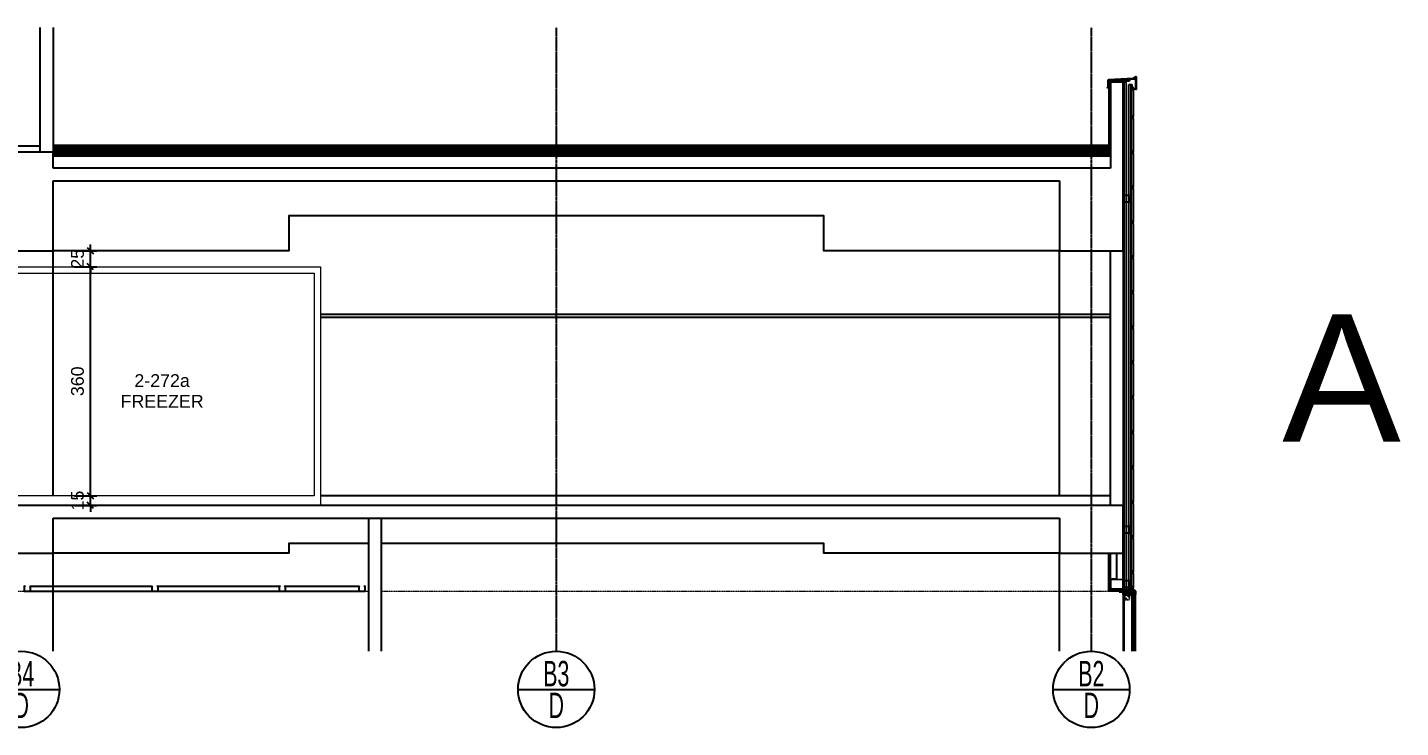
# Model space of a CAD drawing. Header units: centimetres. Extents: x -678439 to 55805, y -426864 to 17948.
# Drawn here: x 53650 to 55805, y 15134 to 16234 of the extents above; entities that cross this region are included whole.
import ezdxf
from ezdxf.enums import TextEntityAlignment as Align

# ---------------------------------------------------------------- set-up
doc = ezdxf.new("R2010")
doc.units = ezdxf.units.CM
doc.header["$LTSCALE"] = 0.01
doc.header["$MEASUREMENT"] = 0
doc.header["$PDMODE"] = 3
for name, pattern in [('$0$CENTER', [50.8, 31.75, -6.35, 6.35, -6.35]), ('HIDDEN', [9.525, 6.35, -3.175]), ('HIDDEN2', [0.1875, 0.125, -0.0625]), ('K5LT_AXLED', [19.5, 15, -1.5, 1.5, -1.5])]:
    doc.linetypes.add(name, pattern=pattern)
doc.layers.get('0').update_dxf_attribs({"lineweight": 0})
doc.layers.get('DefPoints').update_dxf_attribs({"color": 200})
for name, color, linetype in [('$0$V-0_Axis', 8, '$0$CENTER'), ('150714_akslar$0$V-0_Text_Axis_10', 132, 'Continuous'), ('150714_akslar$0$V_DUVAR', 3, 'Continuous'), ('ALCIPAN', 45, 'Continuous'), ('ALUMINYUM', 144, 'Continuous'), ('AR-02', 152, 'Continuous'), ('AR-Water Isolation', 1, 'HIDDEN2'), ('CAM', 1, 'Continuous'), ('GOR2', 152, 'Continuous'), ('IZ1', 9, 'HIDDEN2'), ('METAL', 122, 'Continuous'), ('SIVA', 151, 'Continuous'), ('TASYUNU', 30, 'Continuous'), ('V-0_Elevation_015', 103, 'Continuous'), ('V-0_Text_Tr', 7, 'Continuous'), ('V-2_Column', 160, 'Continuous'), ('V-2_Wall', 4, 'Continuous'), ('V-4_Floor_Cladding', 53, 'Continuous')]:
    doc.layers.add(name, color=color, linetype=linetype)
for name, color, linetype, lineweight in [('AG-Insulation_Heat_Rockwool', 95, 'BATTING', 13), ('AG-Wall-Cold Room Panel', 1, 'Continuous', 18), ('AI-040', 2, 'Continuous', 20), ('AI-040 @ 250', 2, 'Continuous', 20), ('AR-ALUM', 122, 'Continuous', 40), ('AR-HIDDEN', 9, 'HIDDEN', 18), ('kaplama', 30, 'Continuous', 40), ('LIBERTA200', 213, 'Continuous', 18), ('M_2_Steel_Structure', 201, 'Continuous', 20), ('Y-GORUNUS COK INCE', 9, 'Continuous', 5), ('Y-GORUNUS_INCE', 9, 'Continuous', 13)]:
    doc.layers.add(name, color=color, linetype=linetype, lineweight=lineweight)
doc.styles.add('150714_akslar$0$VIVA_200', font='arial.ttf', dxfattribs={"width": 0.6, "height": 40})
doc.styles.add('Arial', font='arial.ttf')
doc.styles.add('VIVA_100', font='arial.ttf', dxfattribs={"height": 20})
doc.linetypes.add('BATTING', pattern='A,0.0001,-0.1,[134,ltypeshp.shx,S=0.1,R=0,X=-0.1,Y=0],-0.2,[134,ltypeshp.shx,S=0.1,R=180,X=0.1,Y=0],-0.1', length=0.4001)
doc.dimstyles.new('VIVA_100', dxfattribs={"dimscale": 10, "dimtxt": 25, "dimasz": 1, "dimexe": 1, "dimexo": 1, "dimgap": 1, "dimtad": 1, "dimdec": 0, "dimzin": 3, "dimdsep": 46, "dimtxsty": 'VIVA_100', "dimblk": 'OBLIQUE', "dimcen": 0, "dimdle": 1, "dimclrd": 256, "dimclre": 256, "dimclrt": 256, "dimadec": 1, "dimazin": 0, "dimtfac": 0.75, "dimtdec": 0, "dimtix": 1, "dimtmove": 2, "dimatfit": 2, "dimldrblk": 'DOT', "dimfxlon": 1, "dimfrac": 1, "dimtolj": 1, "dimtzin": 0, "dimlwd": -1, "dimlwe": -1, "dimarcsym": 0})

# ---------------------------------------------------------------- blocks, each defined once
blk = doc.blocks.new('VIDA1')
for p, q in [((-7, 3), (-7, 4)), ((7, 4), (-7, 4)), ((-7, 0), (-7, 3)), ((7, 3), (-7, 3)), ((-2, 0), (-7, 0)), ((-6, 4), (-6, 4)), ((6, 4), (-6, 4)), ((-3, 8), (-5, 7)), ((-5, 4), (-5, 7)), ((-2, 7), (-3, 8)), ((3, 8), (-3, 8)), ((-2, 7), (-2, 8)), ((-2, 7), (-2, 4)), ((-2, -1), (-2, 3)), ((-2, -2), (-2, 3)), ((-1, -1), (-1, 3)), ((0, -1), (0, 3)), ((0, -1), (0, 3)), ((1, -1), (1, 3)), ((2, 7), (2, 8)), ((2, 7), (3, 8)), ((2, 7), (2, 4)), ((2, -1), (2, 3)), ((2, -2), (2, 3)), ((7, 0), (2, 0)), ((3, 8), (5, 7)), ((5, 4), (5, 7)), ((6, 4), (6, 4)), ((7, 3), (7, 4)), ((7, 0), (7, 3)), ((3, -1), (-3, -3)), ((2, -2), (-3, -3)), ((-3, -3), (-2, -2)), ((3, -3), (-3, -5)), ((2, -4), (-3, -5)), ((-3, -5), (-2, -4)), ((3, -5), (-3, -7)), ((2, -6), (-3, -7)), ((-3, -7), (-2, -6)), ((3, -7), (-3, -9)), ((2, -8), (-3, -9)), ((-3, -9), (-2, -8)), ((3, -9), (-3, -11)), ((2, -10), (-3, -11)), ((-3, -11), (-2, -10)), ((-2, -2), (3, -1)), ((-2, -4), (3, -3)), ((-2, -4), (-2, -3)), ((-2, -6), (3, -5)), ((-2, -6), (-2, -5)), ((-2, -8), (3, -7)), ((-2, -8), (-2, -7)), ((-2, -10), (3, -9)), ((-2, -10), (-2, -9)), ((-2, -15), (-2, -12)), ((0, -16), (-2, -15)), ((-1, -12), (0, -12)), ((0, -16), (-1, -12)), ((2, -15), (0, -12)), ((0, -16), (2, -15)), ((3, -1), (2, -2)), ((2, -3), (2, -2)), ((3, -3), (2, -4)), ((2, -6), (2, -4)), ((3, -5), (2, -6)), ((2, -8), (2, -6)), ((3, -7), (2, -8)), ((2, -10), (2, -8)), ((3, -9), (2, -10)), ((2, -15), (2, -10))]:
    blk.add_line(p, q)
blk = doc.blocks.new('4.8YSB')
at = {"color": 9}
for p, q in [((-1109, -322), (-1106, -322)), ((-1109, -322), (-1109, -323)), ((-1102, -276), (-1107, -277)), ((-1107, -277), (-1103, -276)), ((-1107, -277), (-1106, -277)), ((-1107, -279), (-1103, -278)), ((-1102, -278), (-1107, -279)), ((-1107, -279), (-1106, -279)), ((-1102, -280), (-1107, -281)), ((-1107, -281), (-1103, -280)), ((-1107, -281), (-1106, -281)), ((-1102, -282), (-1107, -283)), ((-1107, -283), (-1103, -282)), ((-1107, -283), (-1106, -283)), ((-1102, -284), (-1107, -285)), ((-1107, -285), (-1103, -284)), ((-1107, -285), (-1103, -284)), ((-1102, -284), (-1107, -285)), ((-1107, -285), (-1106, -285)), ((-1107, -285), (-1106, -285)), ((-1102, -286), (-1107, -287)), ((-1107, -287), (-1103, -286)), ((-1102, -286), (-1107, -287)), ((-1107, -287), (-1103, -286)), ((-1107, -287), (-1106, -287)), ((-1107, -287), (-1106, -287)), ((-1107, -289), (-1103, -288)), ((-1102, -288), (-1107, -289)), ((-1107, -289), (-1106, -289)), ((-1102, -290), (-1107, -291)), ((-1107, -291), (-1103, -290)), ((-1107, -291), (-1106, -291)), ((-1102, -292), (-1107, -293)), ((-1107, -293), (-1103, -292)), ((-1107, -293), (-1106, -293)), ((-1102, -294), (-1107, -295)), ((-1107, -295), (-1103, -294)), ((-1107, -295), (-1106, -295)), ((-1107, -297), (-1103, -296)), ((-1102, -296), (-1107, -297)), ((-1107, -297), (-1106, -297)), ((-1102, -298), (-1107, -299)), ((-1107, -299), (-1103, -298)), ((-1107, -299), (-1106, -299)), ((-1102, -300), (-1107, -301)), ((-1107, -301), (-1103, -300)), ((-1107, -301), (-1106, -301)), ((-1102, -302), (-1107, -303)), ((-1107, -303), (-1103, -302)), ((-1107, -303), (-1106, -303)), ((-1107, -305), (-1103, -304)), ((-1102, -304), (-1107, -305)), ((-1107, -305), (-1106, -305)), ((-1102, -306), (-1107, -307)), ((-1107, -307), (-1103, -306)), ((-1107, -307), (-1106, -307)), ((-1102, -308), (-1107, -309)), ((-1107, -309), (-1103, -308)), ((-1107, -309), (-1106, -309)), ((-1102, -310), (-1107, -311)), ((-1107, -311), (-1103, -310)), ((-1107, -311), (-1106, -311)), ((-1107, -313), (-1103, -312)), ((-1102, -312), (-1107, -313)), ((-1107, -313), (-1106, -313)), ((-1102, -314), (-1107, -315)), ((-1107, -315), (-1103, -314)), ((-1107, -315), (-1106, -315)), ((-1102, -316), (-1107, -317)), ((-1107, -317), (-1103, -316)), ((-1107, -317), (-1106, -317)), ((-1105, -325), (-1107, -325)), ((-1106, -275), (-1104, -274)), ((-1103, -274), (-1106, -275)), ((-1106, -275), (-1105, -275)), ((-1106, -277), (-1105, -275)), ((-1106, -279), (-1106, -277)), ((-1106, -281), (-1106, -279)), ((-1106, -283), (-1106, -281)), ((-1106, -285), (-1106, -283)), ((-1106, -285), (-1106, -283)), ((-1106, -287), (-1106, -285)), ((-1106, -287), (-1106, -285)), ((-1106, -289), (-1106, -287)), ((-1106, -291), (-1106, -289)), ((-1106, -293), (-1106, -291)), ((-1106, -295), (-1106, -293)), ((-1106, -297), (-1106, -295)), ((-1106, -299), (-1106, -297)), ((-1106, -301), (-1106, -299)), ((-1106, -303), (-1106, -301)), ((-1106, -305), (-1106, -303)), ((-1106, -307), (-1106, -305)), ((-1106, -309), (-1106, -307)), ((-1106, -309), (-1102, -308)), ((-1106, -311), (-1106, -309)), ((-1106, -311), (-1102, -310)), ((-1106, -313), (-1106, -311)), ((-1106, -313), (-1102, -312)), ((-1106, -315), (-1106, -313)), ((-1106, -315), (-1102, -314)), ((-1106, -315), (-1106, -317)), ((-1106, -317), (-1102, -316)), ((-1106, -317), (-1106, -320)), ((-1106, -321), (-1106, -320)), ((-1102, -322), (-1106, -322)), ((-1105, -274), (-1104, -273)), ((-1105, -275), (-1103, -274)), ((-1105, -325), (-1105, -323)), ((-1104, -323), (-1105, -323)), ((-1104, -273), (-1104, -274)), ((-1103, -274), (-1104, -274)), ((-1104, -325), (-1104, -323)), ((-1101, -325), (-1104, -325)), ((-1103, -274), (-1103, -276)), ((-1103, -278), (-1103, -276)), ((-1102, -276), (-1103, -276)), ((-1102, -278), (-1103, -278)), ((-1103, -280), (-1103, -278)), ((-1103, -282), (-1103, -280)), ((-1102, -280), (-1103, -280)), ((-1103, -284), (-1103, -282)), ((-1102, -282), (-1103, -282)), ((-1103, -286), (-1103, -284)), ((-1102, -284), (-1103, -284)), ((-1102, -284), (-1103, -284)), ((-1103, -286), (-1103, -284)), ((-1103, -288), (-1103, -286)), ((-1102, -286), (-1103, -286)), ((-1102, -286), (-1103, -286)), ((-1103, -288), (-1103, -286)), ((-1102, -288), (-1103, -288)), ((-1103, -290), (-1103, -288)), ((-1102, -290), (-1103, -290)), ((-1103, -292), (-1103, -290)), ((-1103, -294), (-1103, -292)), ((-1102, -292), (-1103, -292)), ((-1103, -296), (-1103, -294)), ((-1102, -294), (-1103, -294)), ((-1102, -296), (-1103, -296)), ((-1103, -298), (-1103, -296)), ((-1102, -298), (-1103, -298)), ((-1103, -300), (-1103, -298)), ((-1103, -302), (-1103, -300)), ((-1102, -300), (-1103, -300)), ((-1103, -304), (-1103, -302)), ((-1102, -302), (-1103, -302)), ((-1102, -304), (-1103, -304)), ((-1103, -306), (-1103, -304)), ((-1102, -306), (-1103, -306)), ((-1103, -308), (-1103, -306)), ((-1103, -310), (-1103, -308)), ((-1102, -308), (-1103, -308)), ((-1103, -312), (-1103, -310)), ((-1102, -310), (-1103, -310)), ((-1102, -312), (-1103, -312)), ((-1103, -314), (-1103, -312)), ((-1102, -314), (-1103, -314)), ((-1103, -316), (-1103, -314)), ((-1103, -321), (-1103, -316)), ((-1102, -316), (-1103, -316)), ((-1102, -322), (-1099, -322)), ((-1099, -322), (-1100, -323))]:
    blk.add_line(p, q, dxfattribs=at)
for points in [[(-1106, -277), (-1102, -276)], [(-1106, -279), (-1102, -278)], [(-1106, -281), (-1102, -280)], [(-1106, -283), (-1102, -282)], [(-1106, -285), (-1102, -284)], [(-1106, -285), (-1102, -284)], [(-1106, -287), (-1102, -286)], [(-1106, -287), (-1102, -286)], [(-1106, -289), (-1102, -288)], [(-1106, -291), (-1102, -290)], [(-1106, -293), (-1102, -292)], [(-1106, -295), (-1102, -294)], [(-1106, -297), (-1102, -296)], [(-1106, -299), (-1102, -298)], [(-1106, -301), (-1102, -300)], [(-1106, -303), (-1102, -302)], [(-1106, -305), (-1102, -304)], [(-1106, -307), (-1102, -306)]]:
    blk.add_lwpolyline(points, dxfattribs=at)
for centre, radius, start, end in [((-1107, -323), 1.6, 185, 270), ((-1106, -321), 0.5, 270, 0), ((-1102, -321), 0.5, 180, 270), ((-1101, -323), 1.6, 270, 355)]:
    blk.add_arc(centre, radius, start, end, dxfattribs=at)
blk = doc.blocks.new('150714_akslar$0$V_AKS ETIKET')
at = {"layer": '150714_akslar$0$V-0_Text_Axis_10', "ltscale": 50}
blk.add_line((-60, 60), (60, 60), dxfattribs=at)
blk.add_circle((0, 60), 60, dxfattribs=at)
at = {"layer": '150714_akslar$0$V-0_Text_Axis_10', "style": '150714_akslar$0$VIVA_200', "width": 0.6}
for tag, p in [('AKS', (0, 52.8)), ('BLOK', (0, 2.9))]:
    blk.add_attdef(tag, text='', height=40, dxfattribs=at).set_placement(p, align=Align.BOTTOM_CENTER)
blk = doc.blocks.new('*U93')
at = {"style": 'Arial'}
for tag, p in [('NO', (1.68, 0.8)), ('MAHAL', (1.68, -1.8)), ('ALAN', (1.68, -4.4))]:
    blk.add_attdef(tag, text='', height=1.6, dxfattribs=at).set_placement(p, align=Align.MIDDLE_CENTER)
blk = doc.blocks.new('_OBLIQUE')
at = {"color": 0, "linetype": 'ByBlock'}
blk.add_line((-0.5, -0.5), (0.5, 0.5), dxfattribs=at)
blk = doc.blocks.new('*D325')
at = {"layer": 'DefPoints', "color": 0, "transparency": 16777216}
for p in [(53640, 15483.5), (53690, 15498.5), (53748.7, 15498.5)]:
    blk.add_point(p, dxfattribs=at)
at = {"layer": 'V-0_Text_Tr', "transparency": 16777216}
for p, q in [((53748.7, 15498.5), (53748.7, 15508.5)), ((53723.7, 15498.5), (53758.7, 15498.5)), ((53723.7, 15483.5), (53758.7, 15483.5)), ((53748.7, 15483.5), (53748.7, 15498.5)), ((53748.7, 15483.5), (53748.7, 15473.5))]:
    blk.add_line(p, q, dxfattribs=at)
at = {"layer": 'V-0_Text_Tr', "transparency": 16777216, "xscale": 10, "yscale": 10, "zscale": 10}
for p, rotation in [((53748.7, 15498.5), 270), ((53748.7, 15483.5), 90)]:
    blk.add_blockref('_OBLIQUE', p, dxfattribs=dict(at, rotation=rotation))
at = {"layer": 'V-0_Text_Tr', "transparency": 16777216, "insert": (53728.4, 15491), "char_height": 20, "attachment_point": 5, "rotation": 90, "style": 'VIVA_100'}
blk.add_mtext('\\A1;15 ', dxfattribs=at)
blk = doc.blocks.new('_DOT')
blk.add_line((-0.5, 0), (-1, 0))
at = {"const_width": 0.5}
blk.add_lwpolyline([(-0.25, 0, 1), (0.25, 0, 1)], format="xyb", close=True, dxfattribs=at)
blk = doc.blocks.new('*D326')
at = {"layer": 'DefPoints', "color": 0, "transparency": 16777216}
for p in [(53690, 15858.5), (53748.7, 15858.5), (53690, 15498.5)]:
    blk.add_point(p, dxfattribs=at)
at = {"layer": 'V-0_Text_Tr', "transparency": 16777216}
for p, q in [((53748.7, 15488.5), (53748.7, 15868.5)), ((53723.7, 15858.5), (53758.7, 15858.5)), ((53723.7, 15498.5), (53758.7, 15498.5))]:
    blk.add_line(p, q, dxfattribs=at)
at = {"layer": 'V-0_Text_Tr', "transparency": 16777216, "xscale": 10, "yscale": 10, "zscale": 10}
for p, rotation in [((53748.7, 15858.5), 90), ((53748.7, 15498.5), 270)]:
    blk.add_blockref('_OBLIQUE', p, dxfattribs=dict(at, rotation=rotation))
at = {"layer": 'V-0_Text_Tr', "transparency": 16777216, "insert": (53728.4, 15678.5), "char_height": 20, "attachment_point": 5, "rotation": 90, "style": 'VIVA_100'}
blk.add_mtext('\\A1;360 ', dxfattribs=at)
blk = doc.blocks.new('*D327')
at = {"layer": 'DefPoints', "color": 0, "transparency": 16777216}
for p in [(53690, 15883.5), (53748.7, 15883.5), (53690, 15858.5)]:
    blk.add_point(p, dxfattribs=at)
at = {"layer": 'V-0_Text_Tr', "transparency": 16777216}
for p, q in [((53748.7, 15883.5), (53748.7, 15893.5)), ((53723.7, 15883.5), (53758.7, 15883.5)), ((53748.7, 15858.5), (53748.7, 15883.5)), ((53723.7, 15858.5), (53758.7, 15858.5)), ((53748.7, 15858.5), (53748.7, 15848.5))]:
    blk.add_line(p, q, dxfattribs=at)
at = {"layer": 'V-0_Text_Tr', "transparency": 16777216, "xscale": 10, "yscale": 10, "zscale": 10}
for p, rotation in [((53748.7, 15883.5), 270), ((53748.7, 15858.5), 90)]:
    blk.add_blockref('_OBLIQUE', p, dxfattribs=dict(at, rotation=rotation))
at = {"layer": 'V-0_Text_Tr', "transparency": 16777216, "insert": (53728.4, 15871), "char_height": 20, "attachment_point": 5, "rotation": 90, "style": 'VIVA_100'}
blk.add_mtext('\\A1;25 ', dxfattribs=at)

msp = doc.modelspace()

# ---------------------------------------------------------------- linework, layer by layer
at = {"layer": '$0$V-0_Axis'}
for p, q in [((54480, 16234.5), (54480, 15254.3)), ((55320, 16234.5), (55320, 15254.3))]:
    msp.add_line(p, q, dxfattribs=at)
at = {"layer": 'AG-Insulation_Heat_Rockwool', "linetype": 'Continuous', "ltscale": 2.5}
msp.add_line((55348, 16043.5), (55348, 16150.5), dxfattribs=at)
at = {"layer": 'AG-Insulation_Heat_Rockwool', "ltscale": 0.25}
for p, q in [((55349, 16043.5), (55349, 16150.5)), ((55349, 16149.5), (55375, 16149.5)), ((55370, 15349.8), (55387.5, 15349.8))]:
    msp.add_line(p, q, dxfattribs=at)
at = {"layer": 'AG-Insulation_Heat_Rockwool', "linetype": 'Continuous', "ltscale": 0.6}
for p, q in [((55370, 16148.5), (55375, 16148.5)), ((55375, 16148.5), (55375, 16150.5)), ((55375, 15348.5), (55375, 16148.5))]:
    msp.add_line(p, q, dxfattribs=at)
at = {"layer": 'AG-Insulation_Heat_Rockwool', "ltscale": 0.6}
msp.add_line((55372.5, 15352), (55372.5, 16148.5), dxfattribs=at)
for points in [[(53690, 16041), (55350, 16041)], [(53690, 16036), (55347.5, 16036)]]:
    msp.add_lwpolyline(points, dxfattribs=at)
at = {"layer": 'AG-Wall-Cold Room Panel', "ltscale": 1000}
for points in [[(53590, 15858.5), (54110, 15858.5), (54110, 15483.5)], [(53590, 15848.5), (54100, 15848.5), (54100, 15498.5), (53590, 15498.5)]]:
    msp.add_lwpolyline(points, dxfattribs=at)
at = {"layer": 'ALCIPAN'}
for p, q in [((55347.5, 15348.5), (55347.5, 15408.5)), ((55348.7, 15349.8), (55348.7, 15408.5)), ((55350, 15352), (55350, 15408.5)), ((55370, 15348.5), (55347.5, 15348.5)), ((55370, 15349.8), (55348.7, 15349.8)), ((55370, 15351), (55370, 15348.5))]:
    msp.add_line(p, q, dxfattribs=at)
at = {"layer": 'ALUMINYUM'}
msp.add_lwpolyline([(55345.2, 16139.4), (55345, 16139.6), (55346.7, 16141.4, 0.198912), (55346.7, 16141.5), (55346.7, 16151.9, -0.39897), (55347.1, 16152.3), (55385.6, 16154.5, 0.111104), (55385.6, 16154.5), (55389.9, 16157, -0.567831), (55390.5, 16156.6, 0), (55390.5, 16137.4, -0.414214), (55390.1, 16137), (55385, 16138.7), (55385, 16140.5), (55385.3, 16140.5), (55385.3, 16138.9), (55390.1, 16137.3, 0.414214), (55390.2, 16137.4, 0), (55390.2, 16156.6, 0.264111), (55390.2, 16156.7, 0.264111), (55390.1, 16156.7), (55385.7, 16154.2, -0.111104), (55385.6, 16154.2), (55347.1, 16152, 0.40273), (55347, 16151.9), (55347, 16141.5, -0.198912), (55346.9, 16141.2), (55345.2, 16139.4)], format="xyb", dxfattribs=at)
at = {"layer": 'AR-02'}
for p, q in [((53654.8, 15356.5), (53844.8, 15356.5)), ((53654.8, 15348.5), (53844.8, 15348.5)), ((53854.8, 15356.5), (54044.8, 15356.5)), ((53854.8, 15348.5), (54044.8, 15348.5)), ((54054.8, 15356.5), (54169.8, 15356.5)), ((54054.8, 15348.5), (54169.8, 15348.5))]:
    msp.add_line(p, q, dxfattribs=at)
at = {"layer": 'AR-ALUM'}
for points in [[(55363.5, 15348.2), (55363.5, 15348.5), (55370.9, 15348.5), (55370.9, 15343.5), (55370.6, 15343.5), (55370.6, 15348.2)], [(55383.8, 15348.5), (55386.4, 15348.5), (55386.4, 15346.8), (55383.8, 15346.8)], [(55380.8, 15348.3), (55380.8, 15343.7), (55371.4, 15343.7), (55371.4, 15348.3)], [(55384, 15348.3), (55386.2, 15348.3), (55386.2, 15347), (55384, 15347)], [(55385.9, 15345.7), (55385.9, 15346.3), (55385.3, 15346.3), (55385.3, 15345.7)]]:
    msp.add_lwpolyline(points, close=True, dxfattribs=at)
for points in [[(55382.3, 15347.6), (55382.4, 15347.5, -0.280185), (55382.4, 15347.5), (55382.4, 15347.4, -0.414214), (55382.4, 15347.3), (55381.9, 15347.3, -0.414214), (55381.7, 15347.5), (55381.7, 15347.7), (55381.7, 15347.7, -0.414214), (55381.6, 15347.7), (55381.6, 15348, -0.414214), (55381.7, 15348.1), (55381.7, 15348.1), (55381.7, 15348.3), (55381.1, 15348.3, 0.414214), (55380.9, 15348.2), (55380.9, 15346.5), (55382.6, 15346.5), (55382.6, 15346.6), (55382.7, 15346.6, -0.414898), (55382.7, 15346.5), (55382.7, 15346.5), (55384.5, 15346.5), (55384.6, 15346.4), (55384.6, 15346.3, -0.401727), (55384.5, 15346.2), (55384.5, 15346.2), (55384.5, 15346.2), (55384.4, 15346.2), (55384.4, 15346.2), (55384.4, 15346.2), (55384.3, 15346.2), (55384.2, 15346.2), (55384.2, 15346.2), (55384.2, 15346.2), (55384.1, 15346.2), (55384.1, 15346.2), (55384, 15346.2), (55384, 15346.2), (55383.9, 15346.2), (55383.9, 15346.2), (55383.8, 15346.2), (55383.8, 15346.2), (55383.8, 15346.2), (55383.7, 15346.2), (55383.7, 15346.2), (55383.6, 15346.2), (55383.5, 15346.2), (55383.5, 15346.2), (55383.5, 15346.2), (55383.4, 15346.2), (55383.4, 15346.2), (55383.3, 15346.2), (55383.3, 15346.2), (55383.2, 15346.2), (55383.2, 15346.2), (55383.1, 15346.2), (55383.1, 15346.2), (55383.1, 15346.2), (55383, 15346.2), (55382.9, 15346.2), (55382.9, 15346.2), (55382.9, 15346.2), (55382.7, 15346, 0.414204), (55382.7, 15346), (55382.9, 15345.8), (55383, 15345.8), (55383, 15345.8), (55383, 15345.8), (55383.1, 15345.8), (55383.2, 15345.8), (55383.2, 15345.8), (55383.3, 15345.8), (55383.3, 15345.8), (55383.3, 15345.8), (55383.4, 15345.8), (55383.4, 15345.8), (55383.5, 15345.8), (55383.6, 15345.8), (55383.6, 15345.8), (55383.6, 15345.8), (55383.7, 15345.8), (55383.7, 15345.8), (55383.8, 15345.8), (55383.8, 15345.8), (55383.9, 15345.8), (55383.9, 15345.8), (55384, 15345.8), (55384, 15345.8), (55384, 15345.8), (55384.1, 15345.8), (55384.1, 15345.8), (55384.2, 15345.8), (55384.3, 15345.8), (55384.3, 15345.8), (55384.3, 15345.8), (55384.4, 15345.8), (55384.4, 15345.8), (55384.5, 15345.8), (55384.5, 15345.8), (55384.6, 15345.8), (55384.6, 15345.8, -0.259555), (55384.6, 15345.7), (55384.6, 15345.6), (55384.5, 15345.5), (55382.7, 15345.5), (55382.7, 15345.5, -0.414214), (55382.7, 15345.4), (55382.6, 15345.4), (55382.6, 15345.5), (55380.9, 15345.5), (55380.9, 15343.9, 0.414214), (55381.1, 15343.7), (55381.7, 15343.7), (55381.7, 15343.9), (55381.7, 15343.9, -0.414214), (55381.6, 15344), (55381.6, 15344.3, -0.414214), (55381.7, 15344.3), (55381.7, 15344.3), (55381.7, 15344.5, -0.414214), (55381.9, 15344.7), (55382.4, 15344.7, -0.414214), (55382.4, 15344.6), (55382.4, 15344.5, -0.280185), (55382.4, 15344.5), (55382.3, 15344.4), (55382.3, 15344.4), (55382.3, 15344.5), (55382, 15344.5, 0.414214), (55381.9, 15344.5), (55381.9, 15344.2), (55381.9, 15344.1), (55381.9, 15344.1), (55381.9, 15343.8, 0.414214), (55382, 15343.7), (55382.3, 15343.7), (55382.3, 15343.8), (55382.3, 15343.8), (55382.4, 15343.8, -0.280185), (55382.4, 15343.7), (55382.4, 15343.6, -0.414214), (55382.4, 15343.5), (55371, 15343.5, -0.414214), (55371, 15343.6), (55371, 15348.5, -0.400911), (55371, 15348.5), (55382.4, 15348.5, -0.414214), (55382.4, 15348.5), (55382.4, 15348.3, -0.280185), (55382.4, 15348.2), (55382.3, 15348.2), (55382.3, 15348.2), (55382.3, 15348.3), (55382, 15348.3, 0.414214), (55381.9, 15348.3), (55381.9, 15347.9), (55381.9, 15347.9), (55381.9, 15347.8), (55381.9, 15347.5, 0.414214), (55382, 15347.5), (55382.3, 15347.5), (55382.3, 15347.6)], [(55388.4, 15346), (55388.4, 15348.4, 0.415475), (55388.4, 15348.4), (55387.6, 15348.4), (55387.5, 15348.3, -0.734294), (55387.2, 15348.4, 0.180054), (55387.2, 15348.5), (55387, 15348.5, -1.029401), (55387, 15348.6), (55388.4, 15348.6, -0.414214), (55388.6, 15348.4), (55388.6, 15343.6, -0.414214), (55388.4, 15343.5), (55387, 15343.5, -1.029594), (55387, 15343.5), (55387.2, 15343.5, 0.18004), (55387.2, 15343.6, -0.734976), (55387.5, 15343.7), (55387.6, 15343.6), (55388.4, 15343.6, 0.415536), (55388.4, 15343.6)], [(55382.5, 15346, 0.414204), (55382.5, 15346), (55382.7, 15345.8, -0.668177), (55382.6, 15345.7), (55380.9, 15345.7), (55380.9, 15346.3), (55382.6, 15346.3, -0.668169), (55382.7, 15346.2)], [(55386.5, 15346.2), (55386.5, 15346.2), (55386.6, 15346.2, 0.280182), (55386.6, 15346.3), (55386.6, 15346.5, 0.414214), (55386.6, 15346.5), (55385.6, 15346.5, -0.198912), (55385.5, 15346.6), (55385.4, 15346.6, 0.198912), (55385.3, 15346.7), (55384.3, 15346.7, 0.414214), (55384.2, 15346.7), (55384.2, 15346.6, 0.414214), (55384.3, 15346.5), (55385.1, 15346.5, -0.414156), (55385.1, 15346.5), (55385.1, 15346.1, -0.414272), (55385.1, 15346.1), (55385, 15346.1, -0.414214), (55385, 15346.1), (55385, 15346.1, -0.244698), (55385, 15346.1), (55385.1, 15346.2, 0.414214), (55385.1, 15346.2), (55385.1, 15346.3), (55384.9, 15346.2, 0.244698), (55384.9, 15346.1), (55384.9, 15346.1, -0.414214), (55384.9, 15346.1), (55384.8, 15346.1, -0.414214), (55384.8, 15346.1), (55384.8, 15346.1, -0.244698), (55384.8, 15346.1), (55384.9, 15346.2, 0.414214), (55384.9, 15346.2), (55384.8, 15346.3), (55384.7, 15346.2, 0.244698), (55384.7, 15346.1), (55384.7, 15346.1, -0.414214), (55384.7, 15346.1), (55384.5, 15346.1, -0.414214), (55384.5, 15346.1), (55384.5, 15346.1, -0.244698), (55384.5, 15346.1), (55384.6, 15346.2, 0.414214), (55384.6, 15346.2), (55384.6, 15346.3), (55384.5, 15346.2, 0.244698), (55384.5, 15346.1), (55384.5, 15346.1, -0.414214), (55384.4, 15346.1), (55384.3, 15346.1, -0.414214), (55384.3, 15346.1), (55384.3, 15346.1, -0.244698), (55384.3, 15346.1), (55384.4, 15346.2, 0.414214), (55384.4, 15346.2), (55384.4, 15346.3), (55384.3, 15346.2, 0.244698), (55384.3, 15346.1), (55384.3, 15346.1, -0.414214), (55384.2, 15346.1), (55384.1, 15346.1, -0.414214), (55384.1, 15346.1), (55384.1, 15346.1, -0.244698), (55384.1, 15346.1), (55384.2, 15346.2, 0.414214), (55384.2, 15346.2), (55384.2, 15346.3), (55384, 15346.1, 0), (55384, 15346.1, 0.244698), (55383.9, 15346), (55383.9, 15346, 0.244698), (55384, 15345.9), (55384.2, 15345.7), (55384.2, 15345.8, 0.414214), (55384.2, 15345.8), (55384.1, 15345.9, -0.244698), (55384.1, 15345.9), (55384.1, 15345.9, -0.414214), (55384.1, 15345.9), (55384.2, 15345.9, -0.414214), (55384.3, 15345.9), (55384.3, 15345.9, 0.244698), (55384.3, 15345.8), (55384.4, 15345.7), (55384.4, 15345.8, 0.414214), (55384.4, 15345.8), (55384.3, 15345.9, -0.244698), (55384.3, 15345.9), (55384.3, 15345.9, -0.414214), (55384.3, 15345.9), (55384.4, 15345.9, -0.414214), (55384.5, 15345.9), (55384.5, 15345.9, 0.244698), (55384.5, 15345.8), (55384.6, 15345.7), (55384.6, 15345.8, 0.414214), (55384.6, 15345.8), (55384.5, 15345.9, -0.244698), (55384.5, 15345.9), (55384.5, 15345.9, -0.414214), (55384.5, 15345.9), (55384.7, 15345.9, -0.414214), (55384.7, 15345.9), (55384.7, 15345.9, 0.244698), (55384.7, 15345.8), (55384.8, 15345.7), (55384.9, 15345.8, 0.414214), (55384.9, 15345.8), (55384.8, 15345.9, -0.244698), (55384.8, 15345.9), (55384.8, 15345.9, -0.414214), (55384.8, 15345.9), (55384.9, 15345.9, -0.414214), (55384.9, 15345.9), (55384.9, 15345.9, 0.244698), (55384.9, 15345.8), (55385.1, 15345.7), (55385.1, 15345.8, 0.414214), (55385.1, 15345.8), (55385, 15345.9, -0.244698), (55385, 15345.9), (55385, 15345.9, -0.414214), (55385, 15345.9), (55385.1, 15345.9, -0.414214), (55385.1, 15345.9), (55385.1, 15345.5, -0.414214), (55385.1, 15345.5), (55384.3, 15345.5, 0.414214), (55384.2, 15345.4), (55384.2, 15345.4, 0.414214), (55384.3, 15345.3), (55385.3, 15345.3, 0.198912), (55385.4, 15345.4), (55385.5, 15345.4, -0.198912), (55385.6, 15345.5), (55386.6, 15345.5, 0.414214), (55386.6, 15345.6), (55386.6, 15345.7, 0.280182), (55386.6, 15345.8), (55386.5, 15345.8), (55386.5, 15345.8), (55386.5, 15345.7), (55386.2, 15345.7, -0.414214), (55386.1, 15345.8), (55386.1, 15346), (55386.1, 15346), (55386.1, 15346.1), (55386.1, 15346.3, -0.414214), (55386.2, 15346.3), (55386.5, 15346.3)]]:
    msp.add_lwpolyline(points, format="xyb", close=True, dxfattribs=at)
at = {"layer": 'AR-ALUM', "color": 9}
for points in [[(55383.7, 15347.5, -0.433199), (55383.4, 15347.2), (55382.6, 15347.3, 0.414214), (55382.5, 15347.2), (55382.5, 15347.2, -0.414214), (55382.5, 15347.2), (55382.5, 15347.2, -0.414214), (55382.4, 15347.2), (55382.4, 15347.5, 0.414214), (55382.3, 15347.6), (55382.2, 15347.6), (55382.2, 15347.5), (55382.2, 15347.5, -0.384615), (55382.2, 15348.3), (55382.2, 15348.3), (55382.2, 15348.2), (55382.3, 15348.2, 0.414214), (55382.4, 15348.3), (55382.4, 15348.5), (55383.6, 15348.5, -0.213288), (55383.7, 15348.3, 0.005109)], [(55383.4, 15348.4), (55383.4, 15348.3), (55383.4, 15348.3), (55383.3, 15347.5), (55383.3, 15347.5), (55383.3, 15347.4), (55383.4, 15347.3, 0.436697), (55383.6, 15347.5, -0.010178), (55383.6, 15348.3, 0.26621), (55383.6, 15348.4), (55383.5, 15348.4, 0.414214)], [(55386.6, 15347.4), (55386.7, 15347.3), (55386.7, 15347.2), (55386.6, 15347.3, 0.834458), (55386.6, 15347.2), (55386.7, 15347.2), (55386.7, 15347.1), (55386.6, 15347.1, 0.834458), (55386.6, 15347.1), (55386.7, 15347), (55386.7, 15346.9), (55386.7, 15346.9, 0.363249), (55386.6, 15346.9), (55386.6, 15346.3, -0.414214), (55386.5, 15346.2), (55386.5, 15346.2), (55386.5, 15346.3), (55386.4, 15346.3, 0.543452), (55386.4, 15345.7), (55386.5, 15345.7), (55386.5, 15345.8), (55386.5, 15345.8, -0.414214), (55386.6, 15345.7), (55386.6, 15345.1, 0.363249), (55386.7, 15345.1), (55386.7, 15345.1), (55386.7, 15345), (55386.6, 15344.9, 0.834458), (55386.6, 15344.9), (55386.7, 15344.9), (55386.7, 15344.8), (55386.6, 15344.8, 0.834458), (55386.6, 15344.7), (55386.7, 15344.8), (55386.7, 15344.7), (55386.6, 15344.6, 0.834458), (55386.6, 15344.6), (55386.7, 15344.6), (55386.7, 15344.5), (55386.6, 15344.5, 0.834458), (55386.6, 15344.4), (55386.7, 15344.5), (55386.7, 15344.4), (55386.6, 15344.3, 0.834458), (55386.6, 15344.3), (55386.7, 15344.3), (55386.7, 15344.2), (55386.6, 15344.2, 0.834458), (55386.6, 15344.1), (55386.7, 15344.2), (55386.7, 15344.1), (55386.6, 15344, 0.834458), (55386.6, 15344), (55386.7, 15344), (55386.7, 15343.9), (55386.6, 15343.9, 0.834458), (55386.6, 15343.8), (55386.7, 15343.9), (55386.7, 15343.8), (55386.6, 15343.7, 0.834458), (55386.6, 15343.7), (55386.7, 15343.7), (55386.7, 15343.6), (55386.6, 15343.6, 0.833224), (55386.6, 15343.5), (55386.6, 15343.5, -0.121295), (55386.7, 15343.6, -0.083975), (55386.6, 15343.3, 0.853065), (55386.6, 15343.3, -0.075674), (55386.9, 15343.5, 0.344474), (55386.9, 15343.6), (55386.9, 15345.8, 0.253164), (55386.9, 15345.9, -0.541002), (55386.9, 15346.1, 0.253164), (55386.9, 15346.2), (55386.9, 15348.4, 0.344474), (55386.9, 15348.5, -0.075525), (55386.6, 15348.7, 0.853065), (55386.6, 15348.7, -0.085692), (55386.7, 15348.5, -0.114183), (55386.6, 15348.5), (55386.6, 15348.5, 0.833224), (55386.6, 15348.4), (55386.7, 15348.4), (55386.7, 15348.3), (55386.6, 15348.3, 0.834458), (55386.6, 15348.3), (55386.7, 15348.2), (55386.7, 15348.1), (55386.6, 15348.2, 0.834458), (55386.6, 15348.1), (55386.7, 15348.1), (55386.7, 15348), (55386.6, 15348, 0.834458), (55386.6, 15348), (55386.7, 15347.9), (55386.7, 15347.8), (55386.6, 15347.9, 0.834458), (55386.6, 15347.8), (55386.7, 15347.8), (55386.7, 15347.7), (55386.6, 15347.7, 0.834458), (55386.6, 15347.7), (55386.7, 15347.6), (55386.7, 15347.5), (55386.6, 15347.6, 0.834458), (55386.6, 15347.5), (55386.7, 15347.5), (55386.7, 15347.4), (55386.6, 15347.4, 0.834458)], [(55383.7, 15344.5, 0.433199), (55383.4, 15344.8), (55382.6, 15344.7, -0.414214), (55382.5, 15344.8), (55382.5, 15344.8, 0.414214), (55382.5, 15344.8), (55382.5, 15344.8, 0.414214), (55382.4, 15344.8), (55382.4, 15344.5, -0.414214), (55382.3, 15344.4), (55382.2, 15344.4), (55382.2, 15344.5), (55382.2, 15344.5, 0.384615), (55382.2, 15343.7), (55382.2, 15343.7), (55382.2, 15343.8), (55382.3, 15343.8, -0.414214), (55382.4, 15343.7), (55382.4, 15343.5), (55383.6, 15343.5, 0.213288), (55383.7, 15343.7, -0.005109)], [(55382.1, 15347.7, -0.142901), (55382.1, 15348), (55382.4, 15348, -0.414214), (55382.4, 15348), (55382.4, 15347.8, -0.414214), (55382.4, 15347.7)], [(55382.1, 15344.3, 0.142901), (55382.1, 15344), (55382.4, 15344, 0.414214), (55382.4, 15344), (55382.4, 15344.2, 0.414214), (55382.4, 15344.3)], [(55383.1, 15347.6, -0.425894), (55383, 15347.5), (55382.8, 15347.6, -0.3686), (55382.7, 15347.6), (55382.7, 15348.1, -0.375315), (55382.8, 15348.2), (55383.1, 15348.2, -0.490444), (55383.1, 15348.1)], [(55383.1, 15344.4, 0.425894), (55383, 15344.5), (55382.8, 15344.4, 0.3686), (55382.7, 15344.4), (55382.7, 15343.9, 0.375315), (55382.8, 15343.9), (55383.1, 15343.8, 0.490444), (55383.1, 15343.9)], [(55383.4, 15343.7), (55383.4, 15343.7), (55383.4, 15343.7), (55383.3, 15344.5), (55383.3, 15344.5), (55383.3, 15344.6), (55383.4, 15344.7, -0.436697), (55383.6, 15344.5, 0.010178), (55383.6, 15343.7, -0.26621), (55383.6, 15343.6), (55383.5, 15343.6, -0.414214)]]:
    msp.add_lwpolyline(points, format="xyb", close=True, dxfattribs=at)
at = {"layer": 'AR-HIDDEN', "color": 1, "linetype": 'K5LT_AXLED', "transparency": 33554687}
for p, q in [((52465, 15348.5), (54185, 15348.5)), ((54205, 15348.5), (55350, 15348.5))]:
    msp.add_line(p, q, dxfattribs=at)
at = {"layer": 'AR-Water Isolation', "ltscale": 4, "const_width": 0.3}
msp.add_lwpolyline([(53690, 16033.7), (55344.9, 16033.7), (55349.8, 16038.6), (55349.8, 16148.7), (55370, 16148.7)], dxfattribs=at)
at = {"layer": 'AR-Water Isolation', "linetype": 'Continuous', "ltscale": 2.5}
msp.add_lwpolyline([(53690, 16033.8), (55344.9, 16033.8), (55349.7, 16038.6), (55349.7, 16148.8), (55370, 16148.8)], dxfattribs=at)
at = {"layer": 'CAM'}
for p, q in [((55383.7, 15344.8), (55383.7, 15254.3)), ((55384.3, 15344.8), (55383.7, 15344.8)), ((55383.9, 15344.8), (55383.9, 15254.3)), ((55384.1, 15344.8), (55384.1, 15254.3)), ((55384.3, 15344.8), (55384.3, 15254.3)), ((55386, 15344.8), (55386, 15254.3)), ((55386.6, 15344.8), (55386, 15344.8)), ((55386.2, 15344.8), (55386.2, 15254.3)), ((55386.4, 15344.8), (55386.4, 15254.3)), ((55386.6, 15344.8), (55386.6, 15254.3))]:
    msp.add_line(p, q, dxfattribs=at)
for points in [[(55384.3, 15343.5), (55386, 15343.5), (55386, 15344.1), (55385.8, 15344.3), (55384.5, 15344.3), (55384.3, 15344.1)], [(55384.4, 15343.6), (55384.4, 15344.1), (55384.6, 15344.2), (55385.8, 15344.2), (55386, 15344.1), (55386, 15343.6)]]:
    msp.add_lwpolyline(points, close=True, dxfattribs=at)
msp.add_arc((55385.2, 15348.7), 4.02, 257.7895, 282.2105, dxfattribs=at)
at = {"layer": 'GOR2'}
for p, q in [((55379, 15352.6, 0), (55379, 16145, 0)), ((55379, 16145, 0), (55384, 16145, 0)), ((55382.5, 15352.6, 0), (55382.5, 16145, 0)), ((55384, 16140.8, 0), (55384, 16145, 0)), ((55360, 15367), (55360, 15408.5)), ((55370, 15367), (55370, 15408.5)), ((55372, 15348.5), (55372, 15351)), ((55379, 15352.6, 0), (55384, 15352.6, 0)), ((55379, 15352.6, 0), (55384, 15352.6, 0)), ((55380, 15348.5), (55380, 15351)), ((55370, 15348.2), (55370, 15254.3)), ((55371, 15343.6), (55371, 15254.3)), ((55387, 15343.5), (55387, 15254.3)), ((55387, 15343.4), (55388.6, 15343.4)), ((55388.6, 15343.6), (55388.6, 15254.3))]:
    msp.add_line(p, q, dxfattribs=at)
at = {"layer": 'GOR2', "elevation": 0}
for points in [[(55382.5, 15970.5), (55370, 15970.5), (55370, 15960.5), (55382.5, 15960.5)], [(55382.5, 15450.5), (55370, 15450.5), (55370, 15440.5), (55382.5, 15440.5)]]:
    msp.add_lwpolyline(points, dxfattribs=at)
at = {"layer": 'GOR2'}
msp.add_lwpolyline([(55382.5, 15365), (55370, 15365), (55370, 15355), (55382.5, 15355)], dxfattribs=at)
for centre in [(55380.7, 15966.7, 0), (55380.7, 15963.6, 0), (55381.6, 15966.7, 0), (55381.6, 15963.6, 0), (55380.7, 15446.7, 0), (55380.7, 15443.6, 0), (55381.6, 15446.7, 0), (55381.6, 15443.6, 0), (55380.7, 15361.2, 0), (55380.7, 15358.1, 0), (55381.6, 15361.2, 0), (55381.6, 15358.1, 0)]:
    msp.add_circle(centre, 0.16, dxfattribs=at)
at = {"layer": 'IZ1'}
for p, q in [((55382.5, 15970.5, 0), (55383, 15970.5, 0)), ((55383, 15960.5, 0), (55382.5, 15960.5)), ((55383, 15970.5, 0), (55383, 15960.5, 0)), ((55382.5, 15450.5, 0), (55383, 15450.5, 0)), ((55383, 15440.5, 0), (55382.5, 15440.5)), ((55383, 15450.5, 0), (55383, 15440.5, 0)), ((55370.2, 15365, 0), (55370.2, 15355, 0)), ((55382.5, 15365), (55383, 15365, 0)), ((55383, 15355, 0), (55382.5, 15355, 0)), ((55383, 15365, 0), (55383, 15355, 0))]:
    msp.add_line(p, q, dxfattribs=at)
at = {"layer": 'IZ1', "ltscale": 5}
msp.add_lwpolyline([(55372, 15348.5), (55372, 15335.5), (55380, 15335.5), (55380, 15348.5)], dxfattribs=at)
at = {"layer": 'kaplama', "ltscale": 200, "transparency": 33554687}
msp.add_line((55350, 16038.5), (55345, 16033.5), dxfattribs=at)
for points in [[(53690, 16048.5), (55347.7, 16048.5)], [(53690, 16043.5), (55350, 16043.5)], [(53690, 16038.5), (55350, 16038.5)], [(53690, 16033.5), (55350, 16033.5)]]:
    msp.add_lwpolyline(points, dxfattribs=at)
at = {"layer": 'LIBERTA200', "color": 9}
msp.add_line((55384, 15352.6, 0), (55384, 16137.6, 0), dxfattribs=at)
at = {"layer": 'LIBERTA200'}
for p, q in [((55385.5, 15380.8, 0), (55384, 15380.8, 0)), ((55384, 15380.8, 0), (55384, 15377.6, 0)), ((55384, 15377.6, 0), (55386.4, 15376.1, 0)), ((55384.1, 15377.6, 0), (55384.1, 15380.7, 0)), ((55384.1, 15380.7, 0), (55385.4, 15380.7, 0)), ((55386.5, 15376.2, 0), (55384.1, 15377.6, 0)), ((55385.4, 15380.7, 0), (55385.4, 15379.5, 0)), ((55385.4, 15379.5, 0), (55385.5, 15379.5, 0)), ((55385.5, 15379.5, 0), (55385.5, 15380.8, 0)), ((55386.4, 15376.1, 0), (55386.4, 15353.8, 0)), ((55386.5, 15353.7, 0), (55386.5, 15376.2, 0)), ((55385.5, 15355.8, 0), (55384, 15355.8, 0)), ((55384, 15355.8, 0), (55384, 15352.6, 0)), ((55384, 15352.6, 0), (55388.7, 15349.7, 0)), ((55384.1, 15352.6, 0), (55384.1, 15355.7, 0)), ((55384.1, 15355.7, 0), (55385.4, 15355.7, 0)), ((55388.8, 15349.8, 0), (55384.1, 15352.6, 0)), ((55385.4, 15355.7, 0), (55385.3, 15355.7, 0)), ((55385.3, 15355.7, 0), (55385.3, 15354.4, 0)), ((55385.4, 15355.7, 0), (55385.3, 15355.7, 0)), ((55385.3, 15355.7, 0), (55385.3, 15354.4, 0)), ((55385.3, 15354.4, 0), (55386.5, 15353.7, 0)), ((55385.3, 15354.4, 0), (55386.5, 15353.7, 0)), ((55385.4, 15354.4, 0), (55385.4, 15355.7, 0)), ((55385.4, 15354.4, 0), (55385.4, 15355.7, 0)), ((55385.4, 15355.7, 0), (55385.4, 15354.5, 0)), ((55385.4, 15354.5, 0), (55385.5, 15354.5, 0)), ((55386.4, 15353.8, 0), (55385.4, 15354.4, 0)), ((55386.4, 15353.8, 0), (55385.4, 15354.4, 0)), ((55385.5, 15354.5, 0), (55385.5, 15355.8, 0)), ((55388.7, 15349.7, 0), (55388.7, 15347, 0)), ((55388.8, 15347, 0), (55388.8, 15349.8, 0)), ((55388.7, 15347), (55388.8, 15347))]:
    msp.add_line(p, q, dxfattribs=at)
at = {"layer": 'LIBERTA200', "elevation": 0}
for points in [[(55385.5, 16139.5), (55385.5, 16140.8), (55384, 16140.8), (55384, 16137.6), (55386.4, 16136.1), (55386.4, 16093.8), (55385.4, 16094.4), (55385.4, 16095.7), (55385.3, 16095.7), (55385.3, 16094.4), (55386.5, 16093.7), (55386.5, 16136.2), (55384.1, 16137.6), (55384.1, 16140.7), (55385.4, 16140.7), (55385.4, 16139.5)], [(55385.5, 16094.5), (55385.5, 16095.8), (55384, 16095.8), (55384, 16092.6), (55386.4, 16091.1), (55386.4, 16038.8), (55385.4, 16039.4), (55385.4, 16040.7), (55385.3, 16040.7), (55385.3, 16039.4), (55386.5, 16038.7), (55386.5, 16091.2), (55384.1, 16092.6), (55384.1, 16095.7), (55385.4, 16095.7), (55385.4, 16094.5)], [(55385.5, 16039.5), (55385.5, 16040.8), (55384, 16040.8), (55384, 16037.6), (55386.4, 16036.1), (55386.4, 15983.8), (55385.4, 15984.4), (55385.4, 15985.7), (55385.3, 15985.7), (55385.3, 15984.4), (55386.5, 15983.7), (55386.5, 16036.2), (55384.1, 16037.6), (55384.1, 16040.7), (55385.4, 16040.7), (55385.4, 16039.5)], [(55385.5, 15984.5), (55385.5, 15985.8), (55384, 15985.8), (55384, 15982.6), (55386.4, 15981.1), (55386.4, 15928.8), (55385.4, 15929.4), (55385.4, 15930.7), (55385.3, 15930.7), (55385.3, 15929.4), (55386.5, 15928.7), (55386.5, 15981.2), (55384.1, 15982.6), (55384.1, 15985.7), (55385.4, 15985.7), (55385.4, 15984.5)], [(55385.5, 15929.5), (55385.5, 15930.8), (55384, 15930.8), (55384, 15927.6), (55386.4, 15926.1), (55386.4, 15873.8), (55385.4, 15874.4), (55385.4, 15875.7), (55385.3, 15875.7), (55385.3, 15874.4), (55386.5, 15873.7), (55386.5, 15926.2), (55384.1, 15927.6), (55384.1, 15930.7), (55385.4, 15930.7), (55385.4, 15929.5)], [(55385.5, 15874.5), (55385.5, 15875.8), (55384, 15875.8), (55384, 15872.6), (55386.4, 15871.1), (55386.4, 15818.8), (55385.4, 15819.4), (55385.4, 15820.7), (55385.3, 15820.7), (55385.3, 15819.4), (55386.5, 15818.7), (55386.5, 15871.2), (55384.1, 15872.6), (55384.1, 15875.7), (55385.4, 15875.7), (55385.4, 15874.5)], [(55385.5, 15819.5), (55385.5, 15820.8), (55384, 15820.8), (55384, 15817.6), (55386.4, 15816.1), (55386.4, 15763.8), (55385.4, 15764.4), (55385.4, 15765.7), (55385.3, 15765.7), (55385.3, 15764.4), (55386.5, 15763.7), (55386.5, 15816.2), (55384.1, 15817.6), (55384.1, 15820.7), (55385.4, 15820.7), (55385.4, 15819.5)], [(55385.5, 15764.5), (55385.5, 15765.8), (55384, 15765.8), (55384, 15762.6), (55386.4, 15761.1), (55386.4, 15708.8), (55385.4, 15709.4), (55385.4, 15710.7), (55385.3, 15710.7), (55385.3, 15709.4), (55386.5, 15708.7), (55386.5, 15761.2), (55384.1, 15762.6), (55384.1, 15765.7), (55385.4, 15765.7), (55385.4, 15764.5)], [(55385.5, 15709.5), (55385.5, 15710.8), (55384, 15710.8), (55384, 15707.6), (55386.4, 15706.1), (55386.4, 15653.8), (55385.4, 15654.4), (55385.4, 15655.7), (55385.3, 15655.7), (55385.3, 15654.4), (55386.5, 15653.7), (55386.5, 15706.2), (55384.1, 15707.6), (55384.1, 15710.7), (55385.4, 15710.7), (55385.4, 15709.5)], [(55385.5, 15654.5), (55385.5, 15655.8), (55384, 15655.8), (55384, 15652.6), (55386.4, 15651.1), (55386.4, 15598.8), (55385.4, 15599.4), (55385.4, 15600.7), (55385.3, 15600.7), (55385.3, 15599.4), (55386.5, 15598.7), (55386.5, 15651.2), (55384.1, 15652.6), (55384.1, 15655.7), (55385.4, 15655.7), (55385.4, 15654.5)], [(55385.5, 15599.5), (55385.5, 15600.8), (55384, 15600.8), (55384, 15597.6), (55386.4, 15596.1), (55386.4, 15543.8), (55385.4, 15544.4), (55385.4, 15545.7), (55385.3, 15545.7), (55385.3, 15544.4), (55386.5, 15543.7), (55386.5, 15596.2), (55384.1, 15597.6), (55384.1, 15600.7), (55385.4, 15600.7), (55385.4, 15599.5)], [(55385.5, 15544.5), (55385.5, 15545.8), (55384, 15545.8), (55384, 15542.6), (55386.4, 15541.1), (55386.4, 15488.8), (55385.4, 15489.4), (55385.4, 15490.7), (55385.3, 15490.7), (55385.3, 15489.4), (55386.5, 15488.7), (55386.5, 15541.2), (55384.1, 15542.6), (55384.1, 15545.7), (55385.4, 15545.7), (55385.4, 15544.5)], [(55385.5, 15489.5), (55385.5, 15490.8), (55384, 15490.8), (55384, 15487.6), (55386.4, 15486.1), (55386.4, 15433.8), (55385.4, 15434.4), (55385.4, 15435.7), (55385.3, 15435.7), (55385.3, 15434.4), (55386.5, 15433.7), (55386.5, 15486.2), (55384.1, 15487.6), (55384.1, 15490.7), (55385.4, 15490.7), (55385.4, 15489.5)], [(55385.5, 15434.5), (55385.5, 15435.8), (55384, 15435.8), (55384, 15432.6), (55386.4, 15431.1), (55386.4, 15378.8), (55385.4, 15379.4), (55385.4, 15380.7), (55385.3, 15380.7), (55385.3, 15379.4), (55386.5, 15378.7), (55386.5, 15431.2), (55384.1, 15432.6), (55384.1, 15435.7), (55385.4, 15435.7), (55385.4, 15434.5)]]:
    msp.add_lwpolyline(points, close=True, dxfattribs=at)
at = {"layer": 'M_2_Steel_Structure'}
for points in [[(55350, 15352), (55370, 15352), (55370, 15367), (55350, 15367)], [(55350, 15352), (55380, 15352), (55380, 15351), (55350, 15351)], [(55350.7, 15352.7), (55369.3, 15352.7), (55369.3, 15366.3), (55350.7, 15366.3)]]:
    msp.add_lwpolyline(points, close=True, dxfattribs=at)
at = {"layer": 'METAL'}
msp.add_lwpolyline([(55347.7, 16146), (55347.7, 16150.4, -0.414214), (55347.8, 16150.5), (55378.7, 16150.5, 0.198912), (55379.2, 16150.7), (55381.8, 16153.3), (55389.4, 16153.8, -0.425714), (55389.5, 16153.7), (55389.5, 16137.7), (55390.1, 16137.7), (55390.1, 16153.7, 0.429623), (55389.4, 16154.4), (55381.6, 16153.9), (55378.8, 16151.1), (55347.8, 16151.1, 0.414214), (55347.1, 16150.4), (55347.1, 16146)], format="xyb", close=True, dxfattribs=at)
for points in [[(55359.5, 15370.8), (55359.8, 15370.8), (55359.8, 15367.2), (55358.2, 15367.2), (55357.7, 15367.7), (55352.3, 15367.7), (55351.8, 15367.2), (55350.2, 15367.2), (55350.2, 15370.8), (55350.5, 15370.8)], [(53646.8, 15355.5), (53644.8, 15356.5), (53644.8, 15348.5), (53654.8, 15348.5), (53654.8, 15356.5), (53652.8, 15355.5)], [(53846.8, 15355.5), (53844.8, 15356.5), (53844.8, 15348.5), (53854.8, 15348.5), (53854.8, 15356.5), (53852.8, 15355.5)], [(54046.8, 15355.5), (54044.8, 15356.5), (54044.8, 15348.5), (54054.8, 15348.5), (54054.8, 15356.5), (54052.8, 15355.5)], [(54171.8, 15355.5), (54169.8, 15356.5), (54169.8, 15348.5), (54179.8, 15348.5), (54179.8, 15356.5), (54177.8, 15355.5)]]:
    msp.add_lwpolyline(points, dxfattribs=at)
at = {"layer": 'SIVA'}
msp.add_line((55347.7, 16150.5), (55347.7, 16043.5), dxfattribs=at)
at = {"layer": 'TASYUNU'}
for p, q in [((55350, 15783.5), (54110, 15783.5)), ((55350, 15778.5), (54110, 15778.5)), ((55350, 15498.5), (54110, 15498.5))]:
    msp.add_line(p, q, dxfattribs=at)
at = {"layer": 'V-0_Elevation_015', "ltscale": 0.3}
for p, q in [((53690, 15498.5), (53690, 15883.5)), ((55270, 15498.5), (55270, 15883.5)), ((53690, 15254.3), (53690, 15408.5)), ((55270, 15254.3), (55270, 15408.5))]:
    msp.add_line(p, q, dxfattribs=at)
for points in [[(55270, 15883.5), (54900, 15883.5), (54900, 15938.5), (54060, 15938.5), (54060, 15883.5), (53690, 15883.5)], [(54185, 15423.5), (54060, 15423.5), (54060, 15408.5), (53690, 15408.5)], [(55270, 15408.5), (54900, 15408.5), (54900, 15423.5), (54205, 15423.5)]]:
    msp.add_lwpolyline(points, dxfattribs=at)
at = {"layer": 'V-2_Column', "ltscale": 200, "transparency": 33554687}
for p, q in [((55370, 16148.5), (55350, 16148.5)), ((55350, 16148.5), (55350, 16013.5)), ((55370, 15883.5), (55370, 16148.5)), ((53690, 16038.5), (52465, 16038.5)), ((53690, 16013.5), (53690, 16038.5)), ((55350, 16013.5), (53690, 16013.5)), ((53690, 15883.5), (53690, 15993.5)), ((53690, 15993.5), (55270, 15993.5)), ((55270, 15993.5), (55270, 15883.5)), ((53590, 15883.5), (53690, 15883.5)), ((55270, 15883.5), (55370, 15883.5)), ((55370, 15483.5), (52465, 15483.5))]:
    msp.add_line(p, q, dxfattribs=at)
for points in [[(55270, 15463.5), (55270, 15408.5), (55370, 15408.5), (55370, 15483.5)], [(53590, 15463.5), (53590, 15408.5), (53690, 15408.5), (53690, 15463.5)], [(53690, 15463.5), (55270, 15463.5)]]:
    msp.add_lwpolyline(points, dxfattribs=at)
at = {"layer": 'V-2_Wall', "ltscale": 0.3, "transparency": 33554687}
for p, q in [((54185, 15463.5), (54185, 15254.3)), ((54205, 15463.5), (54205, 15254.3))]:
    msp.add_line(p, q, dxfattribs=at)
at = {"layer": 'V-2_Wall'}
msp.add_lwpolyline([(53690, 16234.5), (53690, 16038.5), (53670, 16038.5), (53670, 16234.5)], dxfattribs=at)
at = {"layer": 'V-2_Wall', "ltscale": 0.3, "transparency": 33554687}
msp.add_lwpolyline([(55370, 15883.5), (55370, 15483.5), (55350, 15483.5), (55350, 15883.5)], close=True, dxfattribs=at)
at = {"layer": 'V-4_Floor_Cladding'}
msp.add_lwpolyline([(53170, 16048.5), (53670, 16048.5)], dxfattribs=at)
at = {"layer": 'Y-GORUNUS_INCE', "elevation": 0}
for points in [[(55372.7, 15337.8), (55373.7, 15338.3), (55374.6, 15337.8), (55374.6, 15336.7), (55373.7, 15336.2), (55372.7, 15336.7)], [(55377.4, 15341.9), (55378.3, 15342.5), (55379.3, 15341.9), (55379.3, 15340.9), (55378.3, 15340.3), (55377.4, 15340.9)]]:
    msp.add_lwpolyline(points, close=True, dxfattribs=at)
at = {"layer": 'Y-GORUNUS_INCE'}
for centre, radius in [((55373.7, 15337.2, 0), 1.2), ((55373.7, 15337.2, 0), 0.918), ((55373.7, 15337.2, 0), 0.65), ((55373.7, 15337.2, 0), 0.65), ((55378.3, 15341.4, 0), 1.2), ((55378.3, 15341.4, 0), 0.918), ((55378.3, 15341.4, 0), 0.65), ((55378.3, 15341.4, 0), 0.65)]:
    msp.add_circle(centre, radius, dxfattribs=at)

# ---------------------------------------------------------------- block references
at = {"layer": '150714_akslar$0$V_DUVAR', "transparency": 33554687}
for p, values in [((53640, 15134.3), {'BLOK': 'D', 'AKS': 'B4'}), ((54480, 15134.3), {'BLOK': 'D', 'AKS': 'B3'}), ((55320, 15134.3), {'BLOK': 'D', 'AKS': 'B2'})]:
    msp.add_blockref('150714_akslar$0$V_AKS ETIKET', p, dxfattribs=at).add_auto_attribs(values)
at = {"layer": 'AI-040 @ 250', "color": 2, "linetype": 'Continuous', "lineweight": -2, "transparency": 33554610, "xscale": 12.5, "yscale": 12.5, "zscale": 12.5}
msp.add_blockref('*U93', (53840.2, 15669.6), dxfattribs=at).add_auto_attribs({'MAHAL': 'FREEZER', 'NO': '2-272a'})
at = {"layer": 'AR-ALUM', "color": 9, "xscale": -0.1, "yscale": 0.1, "zscale": 0.1, "rotation": 90}
msp.add_blockref('4.8YSB', (55355.6, 15235.6), dxfattribs=at)
at = {"layer": 'Y-GORUNUS COK INCE', "xscale": -0.1, "yscale": 0.1, "zscale": 0.1, "rotation": 270}
for p in [(55384.1, 16138.5, 0), (55384.1, 16093.5, 0), (55384.1, 16038.5, 0), (55384.1, 15983.5, 0), (55384.1, 15928.5, 0), (55384.1, 15873.5, 0), (55384.1, 15818.5, 0), (55384.1, 15763.5, 0), (55384.1, 15708.5, 0), (55384.1, 15653.5, 0), (55384.1, 15598.5, 0), (55384.1, 15543.5, 0), (55384.1, 15488.5, 0), (55384.1, 15433.5, 0), (55384.1, 15378.5, 0), (55384.1, 15353.5, 0)]:
    msp.add_blockref('VIDA1', p, dxfattribs=at)

# ---------------------------------------------------------------- texts
at = {"layer": 'AI-040', "style": 'Arial'}
msp.add_text('A', height=200, dxfattribs=at).set_placement((55712.8, 15683.5), align=Align.MIDDLE_CENTER)

# ---------------------------------------------------------------- dimensions: what is measured, and where the dimension line sits
at = {"layer": 'V-0_Text_Tr'}
for base, p1, p2, picture, middle in [((53748.7, 15883.5), (53690, 15858.5), (53690, 15883.5), '*D327', (53728.4, 15871)), ((53748.7, 15858.5), (53690, 15498.5), (53690, 15858.5), '*D326', (53728.4, 15678.5)), ((53748.7, 15498.5), (53640, 15483.5), (53690, 15498.5), '*D325', (53728.4, 15491))]:
    dim = msp.add_linear_dim(base=base, p1=p1, p2=p2, angle=90, dimstyle='VIVA_100', override={"dimpost": ' '}, dxfattribs=at)
    dim.commit()
    dim.dimension.update_dxf_attribs({"geometry": picture, "text_midpoint": middle})

doc.saveas('drawing.dxf')
